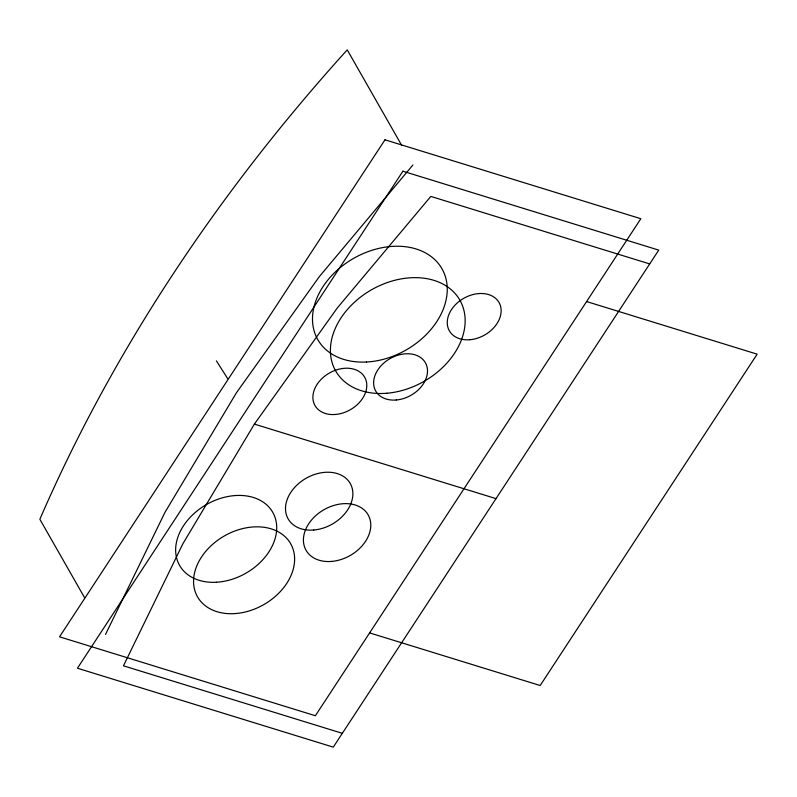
<?xml version="1.0" encoding="UTF-8"?>
<svg xmlns="http://www.w3.org/2000/svg" width="797" height="797" viewBox="0 0 797 797"><rect width="100%" height="100%" fill="white"/><g stroke="black" fill="none" stroke-linecap="round" stroke-linejoin="round"><path stroke-width="1.2" d="M105.533 634.412L164.989 512.322L236.48 392.692L319.358 276.589L412.906 165.009M649.704 263.927L430.818 196.411L337.27 307.991L254.392 424.104L182.902 543.723L123.445 665.814L342.321 733.33M586.592 301.555L757.15 354.167L540.177 685.51L369.619 632.898M254.392 424.104L496.013 498.633M216.405 360.852L227.733 378.714M401.857 145.642L347.233 49.862A1628.341 1202.454 -29.7 0 0 39.85 519.265L84.661 597.82M384.991 139.804L59.536 636.823L315.373 715.736L640.838 218.717L384.991 139.804M402.903 171.206L77.448 668.225L333.285 747.138L658.74 250.119L402.903 171.206M335.497 414.46A28.592 21.12 -29.7 0 0 365.046 377.908A28.592 21.12 -29.7 0 0 318.969 381.803A28.592 21.12 -29.7 0 0 335.497 414.46M366.401 362.017A71.491 52.791 -29.7 0 0 443.78 272.345A71.491 52.791 -29.7 0 0 329.43 278.143A71.491 52.791 -29.7 0 0 366.401 362.017M216.415 582.238A53.618 39.591 -29.7 0 0 273.999 514.762A53.618 39.591 -29.7 0 0 188.122 519.614A53.618 39.591 -29.7 0 0 216.415 582.238M469.841 339.731A28.592 21.12 -29.7 0 0 499.4 303.189A28.592 21.12 -29.7 0 0 453.324 307.084A28.592 21.12 -29.7 0 0 469.841 339.731M396.219 399.994A28.592 21.12 -29.7 0 0 425.767 363.452A28.592 21.12 -29.7 0 0 379.691 367.337A28.592 21.12 -29.7 0 0 396.219 399.994M313.759 530.015A35.745 26.391 -29.7 0 0 350.7 484.337A35.745 26.391 -29.7 0 0 293.117 489.199A35.745 26.391 -29.7 0 0 313.759 530.015M386.914 393.24A71.491 52.791 -29.7 0 0 460.796 301.874A71.491 52.791 -29.7 0 0 345.619 311.607A71.491 52.791 -29.7 0 0 386.914 393.24M331.672 561.417A35.745 26.391 -29.7 0 0 368.613 515.739A35.745 26.391 -29.7 0 0 311.029 520.6A35.745 26.391 -29.7 0 0 331.672 561.417M235.942 613.521A53.618 39.591 -29.7 0 0 291.353 544.999A53.618 39.591 -29.7 0 0 204.968 552.301A53.618 39.591 -29.7 0 0 235.942 613.521"/></g></svg>
